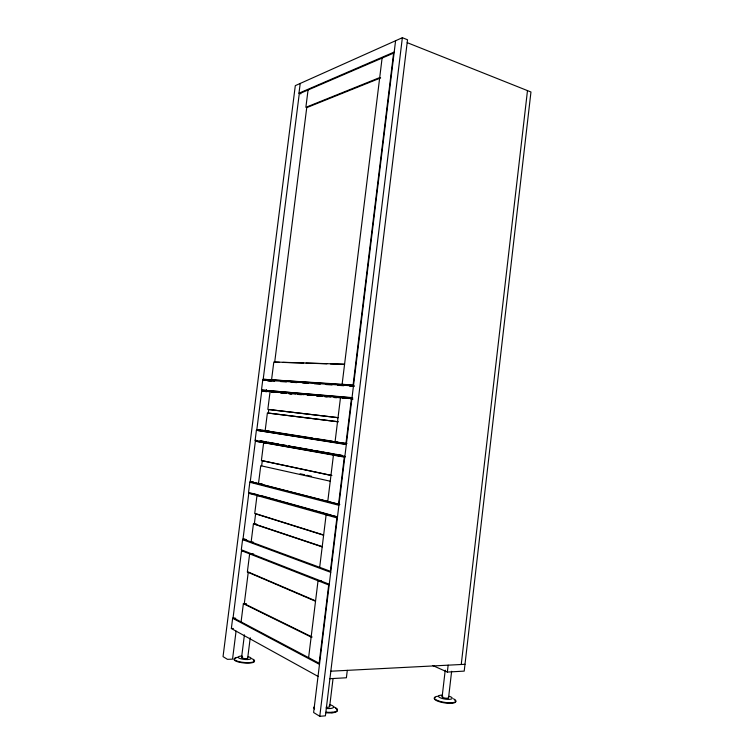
<?xml version="1.0" encoding="UTF-8"?>
<svg xmlns="http://www.w3.org/2000/svg" width="754" height="754" viewBox="0 0 754 754"><rect width="100%" height="100%" fill="white"/><g stroke="black" fill="none" stroke-linecap="round" stroke-linejoin="round"><path stroke-width="1.13" d="M442.146 696.668L445.228 670.174M407.217 42.658L530.957 91.997L464.21 671.117L447.348 672.068L448.149 665.169M448.555 697.818L451.627 671.286M451.806 703.275L451.863 702.747A10.895 2.931 8.7 0 0 453.465 698.798M461.241 664.5L527.48 90.612M319.771 716.3L402.363 37.7L407.518 39.764L325.408 715.838L319.771 716.3L313.617 712.511L395.586 40.735M329.649 706.564L333.032 678.685M331.948 712.85L332.024 712.276M347.292 670.353L346.397 677.771L329.734 678.704M308.612 657.658L318.037 580.769L321.317 580.797M319.687 567.319L326.114 514.878L331.524 515.171L262.015 495.868L256.991 495.538L254.72 513.568L323.617 535.236M327.754 501.514L333.438 455.171L338.8 455.689M382.099 58.077L342.118 384.304L347.434 385.077M318.028 676.395L231.355 628.516L232.647 618.261L235.682 618.214M246.586 539.751L242.59 539.61L241.299 549.789L329.272 584.246M339.828 504.473L254.795 482.626L249.828 482.258L248.556 492.39L337.462 517.131M344.88 456.321L255.125 440.336L256.398 430.261L345.935 444.2M352.759 397.961L261.478 390.044L262.75 380.007L353.475 385.916M300.874 93.826L298.98 93.194L300.215 83.44M241.544 550.693L233.09 617.667L319.14 663.237L328.697 584.953L241.544 550.693L243.551 550.75M248.801 493.248L336.878 517.885L330.365 571.268L243.024 538.969L248.801 493.248L257.896 494.718M255.38 441.156L344.295 457.122L338.546 504.285L250.271 481.589L255.38 441.156L345.351 456.858M256.85 429.554L261.742 390.826L351.458 398.451L345.945 443.597L256.85 429.554L260.79 429.987M263.193 379.281L299.263 93.769L393.607 53.119L353.098 385.002L263.193 379.281L354.06 385.511M236.068 631.136L232.543 659.137L227.463 659.345L223.043 656.621L295.304 85.645L402.363 37.7M266.105 391.967L266.407 389.639M260.884 440.977L286.435 445.68M241.082 621.899L243.372 603.681L246.426 603.671M256.445 524.03L253.419 523.889L251.139 541.975L253.165 542.041M308.056 89.98L305.87 107.332L379.714 77.577M255.634 513.625L254.334 523.936L322.071 546.556M261.657 465.793L262.298 460.666L331.93 475.501M241.582 657.45L244.419 634.849M247.689 658.11L250.234 637.771M298.98 93.194L394.21 52.054M380.647 77.926L306.737 107.624L274.701 362.146L279.348 362.288M242.109 656.018L241.714 656.046A6.56 1.659 5.4 0 0 239.386 658.317A6.56 1.659 5.4 0 0 249.386 659.345A6.56 1.659 5.4 0 0 248.198 656.715M330.836 671.201L464.992 664.302M231.355 628.516L233.382 628.478M253.693 553.983L249.64 553.87L247.359 572.003L315.53 601.258M344.578 364.229L273.806 362.005L271.563 379.818L276.511 380.516M282.835 362.401L303.739 363.06M306.058 363.136L326.963 363.796M330.45 363.909L344.389 364.342M243.024 538.969L245.031 539.044M274.663 381.166L267.529 380.695L270.997 381.185M280.431 381.543L286.36 381.929M290.987 382.231L296.878 382.627M302.712 383.004L308.575 383.39M314.418 383.777L320.309 384.163M326.105 384.54L332.033 384.936M337.801 385.313L343.758 385.709M349.488 386.076L354.314 386.397M250.271 481.589L253.25 481.815M262.496 483.993L258.481 483.7L260.743 465.718L330.243 481.212M261.478 390.044L352.043 397.612M268.744 391.656L261.742 390.826M271.892 391.929L278.518 392.495M280.846 392.693L286.643 393.192M288.971 393.39L295.926 393.984M298.254 394.182L304.05 394.681M307.528 394.973L313.334 395.473M316.812 395.765L322.618 396.265M324.936 396.463L330.742 396.962M334.22 397.254L340.026 397.754M342.344 397.952L349.13 398.527M272.147 392.203L274.484 392.41M280.337 392.909L283.853 393.211M289.706 393.711L292.043 393.918M297.896 394.417L301.411 394.719M307.264 395.228L309.602 395.426M316.633 396.029L318.97 396.227M324.823 396.736L327.17 396.934M334.192 397.537L336.529 397.735M342.382 398.244L344.729 398.442M350.582 398.941L352.919 399.149M271.525 392.287L273.843 392.495M288.905 393.786L291.214 393.984M268.641 443.135L263.646 442.636L261.393 460.581L330.949 475.425M255.125 440.336L257.105 440.534M338.028 417.659L267.84 409.394L270.083 391.533L275.04 392.203M337.849 417.65L268.744 409.507L268.292 413.079L338.508 421.816M337.538 421.693L267.387 412.966L265.135 430.864L270.111 431.401L261.779 430.091M345.832 398.244L340.497 397.518L335.059 441.882L346.981 443.484M262.75 380.007L265.691 380.421M271.27 431.58L312.759 438.102M315.068 438.46L332.354 441.184M334.663 441.542L336.963 441.901M256.398 430.261L346.312 444.558M260.064 440.836L265.851 441.863M268.141 442.268L278.575 444.115M280.733 444.502L286.671 445.557M288.744 445.925L291.298 446.377M293.325 446.736L312.787 450.185M314.437 450.487L321.383 451.712M323.098 452.014L325.389 452.428M327.17 452.739L334.107 453.974M335.69 454.257L342.203 455.407M288.725 446.085L341.392 455.444M300.111 473.766L304.701 474.775M306.991 475.284L311.572 476.302M249.828 482.258L338.904 505.293M332.608 515.472L336.934 516.679M256.746 513.974L323.494 534.935M253.419 523.889L322.194 546.895M242.59 539.61L330.723 572.333M315.464 600.797L248.283 572.022L244.296 603.681L312.147 637.036M432.739 665.518L447.348 672.068M329.121 705.97L329.168 705.989A3.534 1.037 6.7 0 1 329.187 707.045A3.534 1.037 6.7 0 1 326.143 707.243M243.372 603.681L311.138 637.064M232.647 618.261L319.489 664.378M448.338 697.337A3.27 0.877 8.7 0 1 447.301 698.232A3.27 0.877 8.7 0 1 443.361 697.657L442.768 697.412A3.27 0.877 8.7 0 1 442.796 696.347M451.844 702.747A10.895 2.931 8.7 0 1 436.67 700.117A10.895 2.931 8.7 0 1 438.442 696.196M454.869 700.193A10.895 2.941 8.7 0 1 445.237 703.001A10.895 2.941 8.7 0 1 435.049 697.469M449.422 696.319A6.965 1.857 8.7 0 1 450.11 699.297A6.965 1.857 8.7 0 1 439.601 697.478A6.965 1.857 8.7 0 1 442.607 695.141M333.843 706.913A11.781 3.497 6.7 0 1 336.784 711.05A11.781 3.497 6.7 0 1 326.152 712.172M314.578 708.374A11.781 3.497 6.7 0 1 314.503 706.545M335.7 708.392A11.781 3.506 6.7 0 1 336.086 711.964A11.781 3.506 6.7 0 1 326.086 712.756M314.512 708.949A11.781 3.506 6.7 0 1 314.427 707.12M329.696 704.622A7.531 2.215 6.7 0 1 333.419 707.506A7.531 2.215 6.7 0 1 326.331 708.458M247.642 657.903A3.073 0.773 5.4 0 1 245.945 658.6A3.073 0.773 5.4 0 1 242.288 658.082L241.855 657.874A3.073 0.773 5.4 0 1 242.656 657.017M251.94 658.779A10.254 2.611 5.4 0 1 251.167 662.427A10.254 2.611 5.4 0 1 236.709 660.938A10.254 2.611 5.4 0 1 237.633 657.318M253.382 659.967A10.254 2.611 5.3 0 1 250.413 663.002A10.254 2.611 5.3 0 1 237.265 661.654A10.254 2.611 5.3 0 1 235.823 658.167"/></g></svg>
